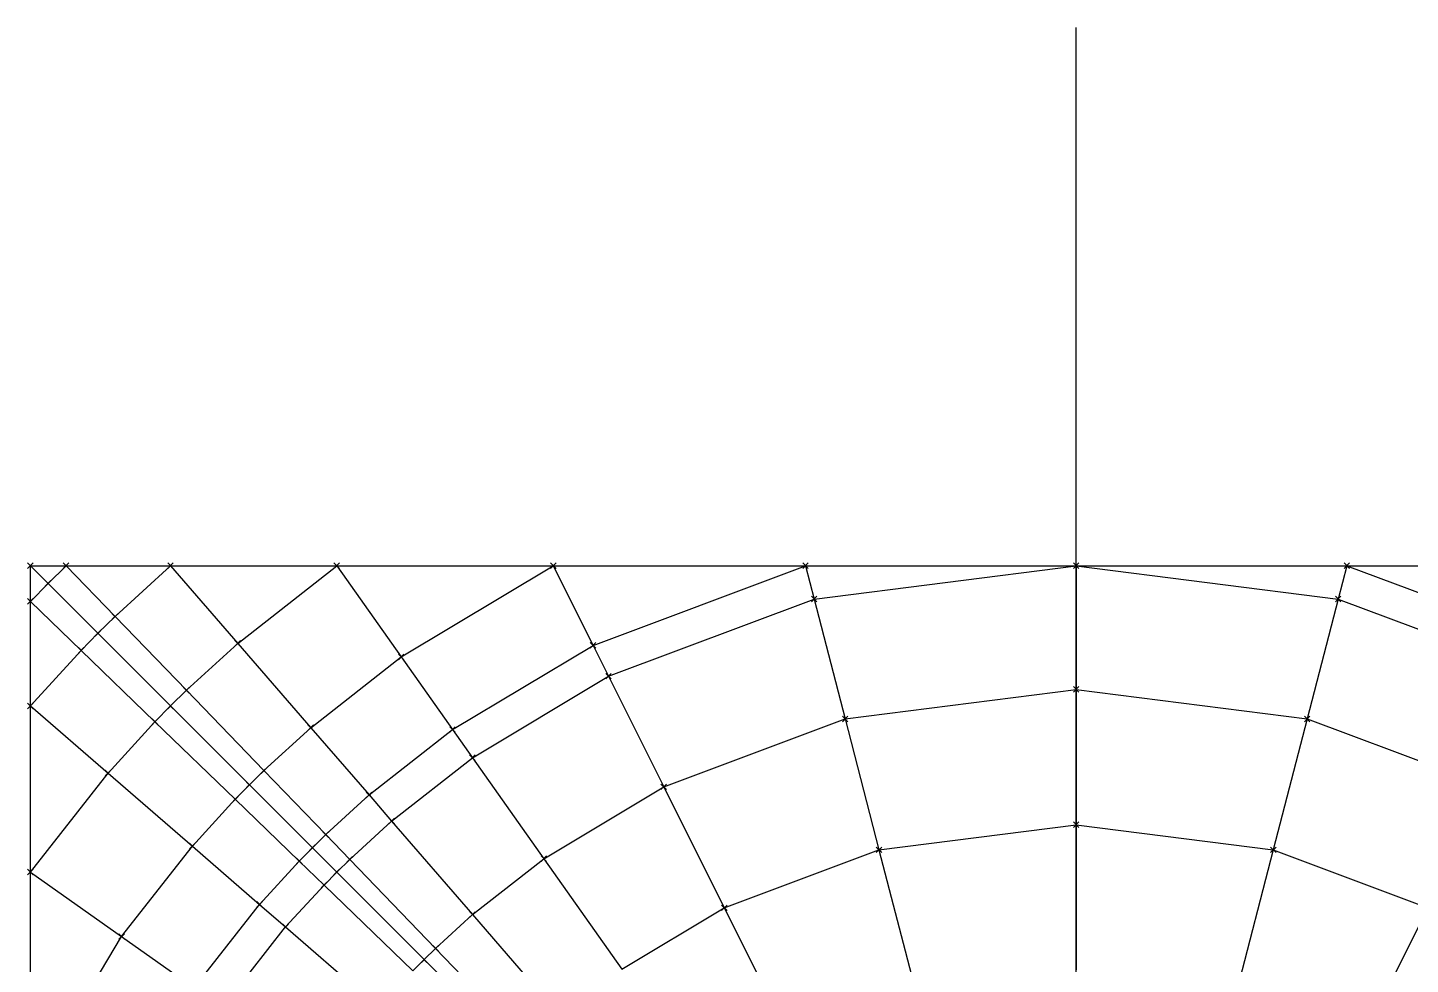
# Model space of a CAD drawing. Extents: x -1.88 to 2.84, y -1.88 to 2.84.
# Drawn here: x -1.88 to 0.599, y 1.16 to 2.84 of the extents above; entities that cross this region are included whole.
import ezdxf

# ---------------------------------------------------------------- set-up
doc = ezdxf.new("R2010")
doc.units = 0
doc.header["$MEASUREMENT"] = 0
doc.header["$PDMODE"] = 3
doc.header["$PDSIZE"] = 0.005
for name, color, linetype in [('_assi', 5, 'Continuous'), ('ArcoBranches', 6, 'Continuous'), ('ColmoBranches', 7, 'Continuous'), ('ColmoNodes', 7, 'Continuous'), ('DiagonaliBranches', 20, 'Continuous'), ('DiagonaliNodes', 7, 'Continuous'), ('NodiInterni', 1, 'Continuous'), ('NodiOrdinatiPerMeridianiBranches', 7, 'Continuous'), ('ParalleliBranches', 2, 'Continuous')]:
    doc.layers.add(name, color=color, linetype=linetype)

msp = doc.modelspace()

# ---------------------------------------------------------------- linework, layer by layer
at = {"layer": '_assi'}
msp.add_line((0, 0), (0, 2.8397), dxfattribs=at)
at = {"layer": 'ArcoBranches'}
for p, q in [((-1.875, 1.8111, 0.4853), (-1.875, 1.875, 0)), ((-1.875, 1.875, 0), (-1.8111, 1.875, 0.4853)), ((-1.8111, 1.875, 0.4853), (-1.6238, 1.875, 0.9375)), ((-1.6238, 1.875, 0.9375), (-1.3258, 1.875, 1.3258)), ((-1.3258, 1.875, 1.3258), (-0.9375, 1.875, 1.6238)), ((-0.9375, 1.875, 1.6238), (-0.4853, 1.875, 1.8111)), ((-0.4853, 1.875, 1.8111), (0, 1.875, 1.875)), ((0, 1.875, 1.875), (0.4853, 1.875, 1.8111)), ((0.4853, 1.875, 1.8111), (0.9375, 1.875, 1.6238)), ((-1.875, 1.6238, 0.9375), (-1.875, 1.8111, 0.4853)), ((-1.875, 1.3258, 1.3258), (-1.875, 1.6238, 0.9375)), ((-1.875, 0.9375, 1.6238), (-1.875, 1.3258, 1.3258))]:
    msp.add_line(p, q, dxfattribs=at)
at = {"layer": 'ColmoBranches'}
for p, q in [((0.4853, 1.875, 1.8111), (0.4698, 1.8152, 1.875)), ((0.4698, 1.8152, 1.875), (0.4142, 1.6005, 2.0731)), ((0.4142, 1.6005, 2.0731), (0.3535, 1.3658, 2.2452)), ((0.3535, 1.3658, 2.2452), (0.2883, 1.1138, 2.3891))]:
    msp.add_line(p, q, dxfattribs=at)
at = {"layer": 'ColmoNodes'}
for p in [(0.4853, 1.875, 1.8111), (0.4698, 1.8152, 1.875), (0.4142, 1.6005, 2.0731), (0.3535, 1.3658, 2.2452)]:
    msp.add_point(p, dxfattribs=at)
at = {"layer": 'DiagonaliBranches'}
for p, q in [((-1.875, 1.875, 0), (-1.8433, 1.8433, 0.4853)), ((-1.8111, 1.875, 0.4853), (-1.7232, 1.784, 0.9375)), ((-1.8433, 1.8433, 0.4853), (-1.7539, 1.7539, 0.9375)), ((-1.7232, 1.784, 0.9375), (-1.5954, 1.6517, 1.3258)), ((-1.7539, 1.7539, 0.9375), (-1.6238, 1.6238, 1.3258)), ((-1.5954, 1.6517, 1.3258), (-1.4564, 1.5078, 1.6238)), ((-1.6238, 1.6238, 1.3258), (-1.4823, 1.4823, 1.6238)), ((-1.4564, 1.5078, 1.6238), (-1.3456, 1.393, 1.8111)), ((-1.4823, 1.4823, 1.6238), (-1.3695, 1.3695, 1.8111)), ((-1.3456, 1.393, 1.8111), (-1.3026, 1.3486, 1.875)), ((-1.3695, 1.3695, 1.8111), (-1.3258, 1.3258, 1.875)), ((-1.3026, 1.3486, 1.875), (-1.1486, 1.1891, 2.0731)), ((-1.3258, 1.3258, 1.875), (-1.169, 1.169, 2.0731)), ((-1.169, 1.169, 2.0731), (-0.9976, 0.9976, 2.2452)), ((-1.1486, 1.1891, 2.0731), (-0.9801, 1.0147, 2.2452))]:
    msp.add_line(p, q, dxfattribs=at)
at = {"layer": 'DiagonaliNodes'}
for p in [(-1.875, 1.875, 0), (-1.8111, 1.875, 0.4853), (-1.8433, 1.8433, 0.4853), (-1.7232, 1.784, 0.9375), (-1.7539, 1.7539, 0.9375), (-1.5954, 1.6517, 1.3258), (-1.6238, 1.6238, 1.3258), (-1.4564, 1.5078, 1.6238), (-1.4823, 1.4823, 1.6238), (-1.3456, 1.393, 1.8111), (-1.3695, 1.3695, 1.8111), (-1.3026, 1.3486, 1.875), (-1.3258, 1.3258, 1.875), (-1.1486, 1.1891, 2.0731), (-1.169, 1.169, 2.0731)]:
    msp.add_point(p, dxfattribs=at)
at = {"layer": 'NodiInterni'}
for p in [(-1.6238, 1.875, 0.9375), (-1.3258, 1.875, 1.3258), (-0.9375, 1.875, 1.6238), (-0.4853, 1.875, 1.8111), (0, 1.875, 1.875), (-1.875, 1.8111, 0.4853), (-0.4698, 1.8152, 1.875), (-1.5033, 1.7359, 1.3258), (-0.8662, 1.7323, 1.8111), (-1.784, 1.7232, 0.9375), (-1.2103, 1.7116, 1.6238), (-0.8385, 1.6771, 1.875), (0, 1.6533, 2.0731), (-1.875, 1.6238, 0.9375), (-1.6517, 1.5954, 1.3258), (-1.3724, 1.5847, 1.6238), (-0.4142, 1.6005, 2.0731), (-1.1182, 1.5814, 1.8111), (-1.0825, 1.5309, 1.875), (-1.7359, 1.5033, 1.3258), (-1.2679, 1.4641, 1.8111), (-0.7394, 1.4787, 2.0731), (-1.5078, 1.4564, 1.6238), (-1.2275, 1.4174, 1.875), (0, 1.4108, 2.2452), (-1.5847, 1.3724, 1.6238), (-0.3535, 1.3658, 2.2452), (-1.393, 1.3456, 1.8111), (-0.9545, 1.3499, 2.0731), (-1.875, 1.3258, 1.3258), (-1.3486, 1.3026, 1.875), (-1.4641, 1.2679, 1.8111), (-0.6309, 1.2618, 2.2452), (-1.0823, 1.2498, 2.0731), (-1.7116, 1.2103, 1.6238), (-1.4174, 1.2275, 1.875)]:
    msp.add_point(p, dxfattribs=at)
at = {"layer": 'NodiOrdinatiPerMeridianiBranches'}
for p, q in [((-1.6238, 1.875, 0.9375), (-1.5033, 1.7359, 1.3258)), ((-1.3258, 1.875, 1.3258), (-1.2103, 1.7116, 1.6238)), ((-0.9375, 1.875, 1.6238), (-0.8662, 1.7323, 1.8111)), ((-0.4853, 1.875, 1.8111), (-0.4698, 1.8152, 1.875)), ((0, 1.875, 1.875), (0, 1.6533, 2.0731)), ((-1.875, 1.8111, 0.4853), (-1.784, 1.7232, 0.9375)), ((-0.4698, 1.8152, 1.875), (-0.4142, 1.6005, 2.0731)), ((-1.5033, 1.7359, 1.3258), (-1.3724, 1.5847, 1.6238)), ((-1.784, 1.7232, 0.9375), (-1.6517, 1.5954, 1.3258)), ((-1.2103, 1.7116, 1.6238), (-1.1182, 1.5814, 1.8111)), ((-0.8662, 1.7323, 1.8111), (-0.8385, 1.6771, 1.875)), ((-0.8385, 1.6771, 1.875), (-0.7394, 1.4787, 2.0731)), ((0, 1.6533, 2.0731), (0, 1.4108, 2.2452)), ((-1.875, 1.6238, 0.9375), (-1.7359, 1.5033, 1.3258)), ((-1.6517, 1.5954, 1.3258), (-1.5078, 1.4564, 1.6238)), ((-0.4142, 1.6005, 2.0731), (-0.3535, 1.3658, 2.2452)), ((-1.3724, 1.5847, 1.6238), (-1.2679, 1.4641, 1.8111)), ((-1.1182, 1.5814, 1.8111), (-1.0825, 1.5309, 1.875)), ((-1.0825, 1.5309, 1.875), (-0.9545, 1.3499, 2.0731)), ((-1.7359, 1.5033, 1.3258), (-1.5847, 1.3724, 1.6238)), ((-1.2679, 1.4641, 1.8111), (-1.2275, 1.4174, 1.875)), ((-0.7394, 1.4787, 2.0731), (-0.6309, 1.2618, 2.2452)), ((-1.5078, 1.4564, 1.6238), (-1.393, 1.3456, 1.8111)), ((-1.2275, 1.4174, 1.875), (-1.0823, 1.2498, 2.0731)), ((0, 1.4108, 2.2452), (0, 1.1505, 2.3891)), ((-1.5847, 1.3724, 1.6238), (-1.4641, 1.2679, 1.8111)), ((-0.3535, 1.3658, 2.2452), (-0.2883, 1.1138, 2.3891)), ((-1.393, 1.3456, 1.8111), (-1.3486, 1.3026, 1.875)), ((-0.9545, 1.3499, 2.0731), (-0.8145, 1.1519, 2.2452)), ((-1.875, 1.3258, 1.3258), (-1.7116, 1.2103, 1.6238)), ((-1.3486, 1.3026, 1.875), (-1.1891, 1.1486, 2.0731)), ((-1.4641, 1.2679, 1.8111), (-1.4174, 1.2275, 1.875)), ((-1.0823, 1.2498, 2.0731), (-0.9236, 1.0664, 2.2452)), ((-0.6309, 1.2618, 2.2452), (-0.5145, 1.029, 2.3891)), ((0.6309, 1.2618, 2.2452), (0.5145, 1.029, 2.3891)), ((-1.4174, 1.2275, 1.875), (-1.2498, 1.0823, 2.0731)), ((-1.7116, 1.2103, 1.6238), (-1.5814, 1.1182, 1.8111))]:
    msp.add_line(p, q, dxfattribs=at)
at = {"layer": 'ParalleliBranches'}
for p, q in [((-1.8433, 1.8433, 0.4853), (-1.8111, 1.875, 0.4853)), ((-1.7232, 1.784, 0.9375), (-1.6238, 1.875, 0.9375)), ((-1.5033, 1.7359, 1.3258), (-1.3258, 1.875, 1.3258)), ((-1.2103, 1.7116, 1.6238), (-0.9375, 1.875, 1.6238)), ((-0.8662, 1.7323, 1.8111), (-0.4853, 1.875, 1.8111)), ((-0.4698, 1.8152, 1.875), (0, 1.875, 1.875)), ((0, 1.875, 1.875), (0.4698, 1.8152, 1.875)), ((0.4853, 1.875, 1.8111), (0.8662, 1.7323, 1.8111)), ((-1.875, 1.8111, 0.4853), (-1.8433, 1.8433, 0.4853)), ((-0.8385, 1.6771, 1.875), (-0.4698, 1.8152, 1.875)), ((0.4698, 1.8152, 1.875), (0.8385, 1.6771, 1.875)), ((-1.7539, 1.7539, 0.9375), (-1.7232, 1.784, 0.9375)), ((-1.784, 1.7232, 0.9375), (-1.7539, 1.7539, 0.9375)), ((-1.5954, 1.6517, 1.3258), (-1.5033, 1.7359, 1.3258)), ((-1.875, 1.6238, 0.9375), (-1.784, 1.7232, 0.9375)), ((-1.3724, 1.5847, 1.6238), (-1.2103, 1.7116, 1.6238)), ((-1.1182, 1.5814, 1.8111), (-0.8662, 1.7323, 1.8111)), ((-1.0825, 1.5309, 1.875), (-0.8385, 1.6771, 1.875)), ((-1.6238, 1.6238, 1.3258), (-1.5954, 1.6517, 1.3258)), ((-0.4142, 1.6005, 2.0731), (0, 1.6533, 2.0731)), ((0, 1.6533, 2.0731), (0.4142, 1.6005, 2.0731)), ((-1.6517, 1.5954, 1.3258), (-1.6238, 1.6238, 1.3258)), ((-1.7359, 1.5033, 1.3258), (-1.6517, 1.5954, 1.3258)), ((-0.7394, 1.4787, 2.0731), (-0.4142, 1.6005, 2.0731)), ((0.4142, 1.6005, 2.0731), (0.7394, 1.4787, 2.0731)), ((-1.4564, 1.5078, 1.6238), (-1.3724, 1.5847, 1.6238)), ((-1.2679, 1.4641, 1.8111), (-1.1182, 1.5814, 1.8111)), ((-1.2275, 1.4174, 1.875), (-1.0825, 1.5309, 1.875)), ((-1.875, 1.3258, 1.3258), (-1.7359, 1.5033, 1.3258)), ((-1.4823, 1.4823, 1.6238), (-1.4564, 1.5078, 1.6238)), ((-1.5078, 1.4564, 1.6238), (-1.4823, 1.4823, 1.6238)), ((-1.3456, 1.393, 1.8111), (-1.2679, 1.4641, 1.8111)), ((-0.9545, 1.3499, 2.0731), (-0.7394, 1.4787, 2.0731)), ((-1.5847, 1.3724, 1.6238), (-1.5078, 1.4564, 1.6238)), ((-1.3026, 1.3486, 1.875), (-1.2275, 1.4174, 1.875)), ((-1.3695, 1.3695, 1.8111), (-1.3456, 1.393, 1.8111)), ((-0.3535, 1.3658, 2.2452), (0, 1.4108, 2.2452)), ((0, 1.4108, 2.2452), (0.3535, 1.3658, 2.2452)), ((-1.7116, 1.2103, 1.6238), (-1.5847, 1.3724, 1.6238)), ((-1.393, 1.3456, 1.8111), (-1.3695, 1.3695, 1.8111)), ((-0.6309, 1.2618, 2.2452), (-0.3535, 1.3658, 2.2452)), ((0.3535, 1.3658, 2.2452), (0.6309, 1.2618, 2.2452)), ((-1.4641, 1.2679, 1.8111), (-1.393, 1.3456, 1.8111)), ((-1.3258, 1.3258, 1.875), (-1.3026, 1.3486, 1.875)), ((-1.0823, 1.2498, 2.0731), (-0.9545, 1.3499, 2.0731)), ((-1.3486, 1.3026, 1.875), (-1.3258, 1.3258, 1.875)), ((-1.4174, 1.2275, 1.875), (-1.3486, 1.3026, 1.875)), ((-1.5814, 1.1182, 1.8111), (-1.4641, 1.2679, 1.8111)), ((-1.1486, 1.1891, 2.0731), (-1.0823, 1.2498, 2.0731)), ((-0.8145, 1.1519, 2.2452), (-0.6309, 1.2618, 2.2452)), ((-1.5309, 1.0825, 1.875), (-1.4174, 1.2275, 1.875)), ((-1.875, 0.9375, 1.6238), (-1.7116, 1.2103, 1.6238)), ((-1.1891, 1.1486, 2.0731), (-1.169, 1.169, 2.0731)), ((-1.169, 1.169, 2.0731), (-1.1486, 1.1891, 2.0731))]:
    msp.add_line(p, q, dxfattribs=at)

doc.saveas('drawing.dxf')
